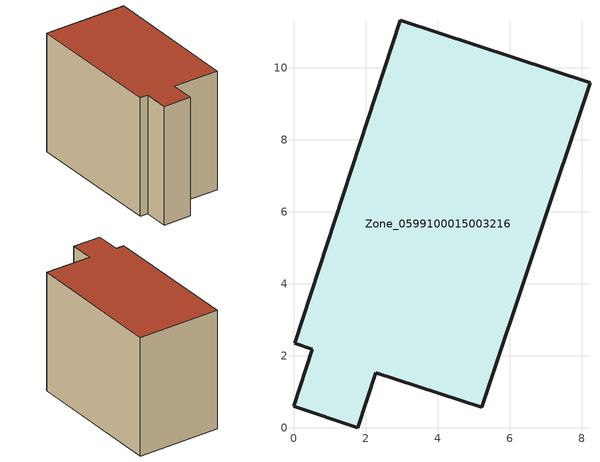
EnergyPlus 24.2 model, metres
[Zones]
Zone_0599100015003216
 floor ground (C_G): 0.03,2.34 2.97,11.32 8.24,9.59 5.23,0.56 2.29,1.53 1.79,0 0,0.59 0.52,2.18 z0.77
 wall outside (C_F): 2.97,11.32 0.03,2.34 0.52,2.18 0,0.59 1.79,0 2.29,1.53 5.23,0.56 8.24,9.59 2.97,11.32 z0.77:8.77
 roof outside (C_R): 5.23,0.56 8.24,9.59 2.97,11.32 0.03,2.34 0.52,2.18 0,0.59 1.79,0 2.29,1.53 z8.77
[BUILDING]
Pand.0599100015003216: North Axis=0; Terrain=City; Loads Convergence Tolerance Value=0.04; Temperature Convergence Tolerance Value=0.4; Solar Distribution=FullExterior; Maximum Number of Warmup Days=25; Minimum Number of Warmup Days=1
[Site:Location]
Rotterdam.The.Hague.AP_ZH_NLD Design_Conditions: Latitude=51.96; Longitude=4.45; Time Zone=1; Elevation=-4.5
[SITE:GROUNDTEMPERATURE:BUILDINGSURFACE]
18, 18, 18, 18, 18, 18, 18, 18, 18, 18, 18, 18
[MATERIAL] Thermal Absorptance=0.9; Solar Absorptance=0.7; Visible Absorptance=0.7
Name | Roughness | Thickness | Conductivity | Density | Specific Heat
G.TI.1965-1974 | MediumSmooth | 0.15 | 0.882353 | 540 | 1210
F.TI.1965-1974 | Rough | 0.3 | 0.697674 | 1920 | 840
R.TI.1965-1974 | MediumRough | 0.2 | 0.232558 | 1500 | 1000
[CONSTRUCTION]
C_G: G.TI.1965-1974
C_F: F.TI.1965-1974
C_R: R.TI.1965-1974
[ZONE]
Zone_0599100015003216: Type=1; Multiplier=1; Ceiling Height=Autocalculate; Volume=Autocalculate; Floor Area=autocalculate; Part of Total Floor Area=Yes
[ZONEINFILTRATION:DESIGNFLOWRATE]
Infil_Zone_0599100015003216: Zone or ZoneList or Space or SpaceList=Zone_0599100015003216; Schedule=AlwaysOn; Design Flow Rate Calculation Method=Flow/Area; Flow Rate per Floor Area=0.003; Constant Term Coefficient=1; Temperature Term Coefficient=0; Velocity Term Coefficient=0; Velocity Squared Term Coefficient=0
[HVACTEMPLATE:ZONE:IDEALLOADSAIRSYSTEM]
Zone_0599100015003216: Maximum Heating Supply Air Temperature=50; Minimum Cooling Supply Air Temperature=13; Maximum Heating Supply Air Humidity Ratio=0.0156; Minimum Cooling Supply Air Humidity Ratio=0.0077; Heating Limit=NoLimit; Cooling Limit=NoLimit; Dehumidification Control Type=ConstantSensibleHeatRatio; Cooling Sensible Heat Ratio=0.7; Dehumidification Setpoint=60; Humidification Control Type=None; Humidification Setpoint=30; Outdoor Air Method=None; Outdoor Air Flow Rate per Person=0.00944; Outdoor Air Flow Rate per Zone Floor Area=0; Outdoor Air Flow Rate per Zone=0; Demand Controlled Ventilation Type=None; Outdoor Air Economizer Type=NoEconomizer; Heat Recovery Type=None; Sensible Heat Recovery Effectiveness=0.7; Latent Heat Recovery Effectiveness=0.65
[ZONECONTROL:THERMOSTAT]
ThermostatControl_Zone_0599100015003216: Zone or ZoneList=Zone_0599100015003216; Control Type Schedule=DualSetpointControlType; Control 1=Thermostat_Zone_0599100015003216; Temperature Difference Between Cutout And Setpoint=0
[THERMOSTATSETPOINT:DUALSETPOINT]
Thermostat_Zone_0599100015003216: Heating Setpoint Temperature Schedule=HeatingSetpoint_Zone_0599100015003216; Cooling Setpoint Temperature Schedule=CoolingSetpoint_Zone_0599100015003216
[SCHEDULE:COMPACT]
HeatingSetpoint_Zone_0599100015003216: Through: 12/31, For: AllDays, Until: 24:00, 21
CoolingSetpoint_Zone_0599100015003216: Through: 12/31, For: AllDays, Until: 24:00, 24
DualSetpointControlType: Through: 12/31, For: AllDays, Until: 24:00, 4
AlwaysOn: Through: 12/31, For: AllDays, Until: 24:00, 1
